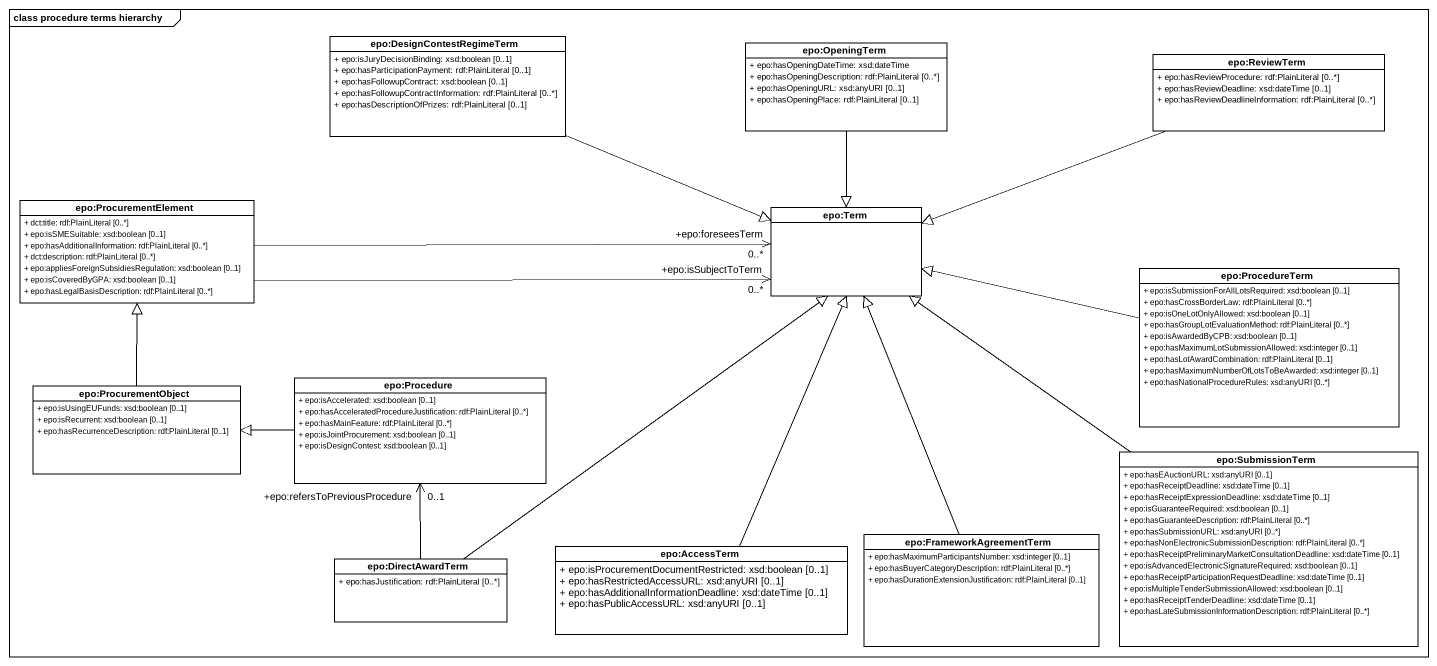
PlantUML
@startuml
mainframe class procedure terms hierarchy
hide circle
hide empty members
skinparam classAttributeIconSize 0
class "epo:DesignContestRegimeTerm" as epo_DesignContestRegimeTerm {
  + epo:isJuryDecisionBinding: xsd:boolean [0..1]
  + epo:hasParticipationPayment: rdf:PlainLiteral [0..1]
  + epo:hasFollowupContract: xsd:boolean [0..1]
  + epo:hasFollowupContractInformation: rdf:PlainLiteral [0..*]
  + epo:hasDescriptionOfPrizes: rdf:PlainLiteral [0..1]
}
class "epo:OpeningTerm" as epo_OpeningTerm {
  + epo:hasOpeningDateTime: xsd:dateTime
  + epo:hasOpeningDescription: rdf:PlainLiteral [0..*]
  + epo:hasOpeningURL: xsd:anyURI [0..1]
  + epo:hasOpeningPlace: rdf:PlainLiteral [0..1]
}
class "epo:ReviewTerm" as epo_ReviewTerm {
  + epo:hasReviewProcedure: rdf:PlainLiteral [0..*]
  + epo:hasReviewDeadline: xsd:dateTime [0..1]
  + epo:hasReviewDeadlineInformation: rdf:PlainLiteral [0..*]
}
class "epo:ProcurementElement" as epo_ProcurementElement {
  + dct:title: rdf:PlainLiteral [0..*]
  + epo:isSMESuitable: xsd:boolean [0..1]
  + epo:hasAdditionalInformation: rdf:PlainLiteral [0..*]
  + dct:description: rdf:PlainLiteral [0..*]
  + epo:appliesForeignSubsidiesRegulation: xsd:boolean [0..1]
  + epo:isCoveredByGPA: xsd:boolean [0..1]
  + epo:hasLegalBasisDescription: rdf:PlainLiteral [0..*]
}
class "epo:Term" as epo_Term
class "epo:ProcedureTerm" as epo_ProcedureTerm {
  + epo:isSubmissionForAllLotsRequired: xsd:boolean [0..1]
  + epo:hasCrossBorderLaw: rdf:PlainLiteral [0..*]
  + epo:isOneLotOnlyAllowed: xsd:boolean [0..1]
  + epo:hasGroupLotEvaluationMethod: rdf:PlainLiteral [0..*]
  + epo:isAwardedByCPB: xsd:boolean [0..1]
  + epo:hasMaximumLotSubmissionAllowed: xsd:integer [0..1]
  + epo:hasLotAwardCombination: rdf:PlainLiteral [0..1]
  + epo:hasMaximumNumberOfLotsToBeAwarded: xsd:integer [0..1]
  + epo:hasNationalProcedureRules: xsd:anyURI [0..*]
}
class "epo:ProcurementObject" as epo_ProcurementObject {
  + epo:isUsingEUFunds: xsd:boolean [0..1]
  + epo:isRecurrent: xsd:boolean [0..1]
  + epo:hasRecurrenceDescription: rdf:PlainLiteral [0..1]
}
class "epo:Procedure" as epo_Procedure {
  + epo:isAccelerated: xsd:boolean [0..1]
  + epo:hasAcceleratedProcedureJustification: rdf:PlainLiteral [0..*]
  + epo:hasMainFeature: rdf:PlainLiteral [0..*]
  + epo:isJointProcurement: xsd:boolean [0..1]
  + epo:isDesignContest: xsd:boolean [0..1]
}
class "epo:SubmissionTerm" as epo_SubmissionTerm {
  + epo:hasEAuctionURL: xsd:anyURI [0..1]
  + epo:hasReceiptDeadline: xsd:dateTime [0..1]
  + epo:hasReceiptExpressionDeadline: xsd:dateTime [0..1]
  + epo:isGuaranteeRequired: xsd:boolean [0..1]
  + epo:hasGuaranteeDescription: rdf:PlainLiteral [0..*]
  + epo:hasSubmissionURL: xsd:anyURI [0..*]
  + epo:hasNonElectronicSubmissionDescription: rdf:PlainLiteral [0..*]
  + epo:hasReceiptPreliminaryMarketConsultationDeadline: xsd:dateTime [0..1]
  + epo:isAdvancedElectronicSignatureRequired: xsd:boolean [0..1]
  + epo:hasReceiptParticipationRequestDeadline: xsd:dateTime [0..1]
  + epo:isMultipleTenderSubmissionAllowed: xsd:boolean [0..1]
  + epo:hasReceiptTenderDeadline: xsd:dateTime [0..1]
  + epo:hasLateSubmissionInformationDescription: rdf:PlainLiteral [0..*]
}
class "epo:DirectAwardTerm" as epo_DirectAwardTerm {
  + epo:hasJustification: rdf:PlainLiteral [0..*]
}
class "epo:AccessTerm" as epo_AccessTerm {
  + epo:isProcurementDocumentRestricted: xsd:boolean [0..1]
  + epo:hasRestrictedAccessURL: xsd:anyURI [0..1]
  + epo:hasAdditionalInformationDeadline: xsd:dateTime [0..1]
  + epo:hasPublicAccessURL: xsd:anyURI [0..1]
}
class "epo:FrameworkAgreementTerm" as epo_FrameworkAgreementTerm {
  + epo:hasMaximumParticipantsNumber: xsd:integer [0..1]
  + epo:hasBuyerCategoryDescription: rdf:PlainLiteral [0..*]
  + epo:hasDurationExtensionJustification: rdf:PlainLiteral [0..1]
}
epo_DesignContestRegimeTerm -right-|> epo_Term
epo_OpeningTerm --|> epo_Term
epo_ReviewTerm -left-|> epo_Term
epo_ProcurementElement -right-> "+epo:isSubjectToTerm\n0..*" epo_Term
epo_ProcurementElement -right-> "+epo:foreseesTerm\n0..*" epo_Term
epo_ProcedureTerm -left-|> epo_Term
epo_ProcurementObject -up-|> epo_ProcurementElement
epo_Procedure -left-|> epo_ProcurementObject
epo_SubmissionTerm -up-|> epo_Term
epo_DirectAwardTerm -up-|> epo_Term
epo_DirectAwardTerm -up-> "+epo:refersToPreviousProcedure\n0..1" epo_Procedure
epo_AccessTerm -up-|> epo_Term
epo_FrameworkAgreementTerm -up-|> epo_Term
@enduml
